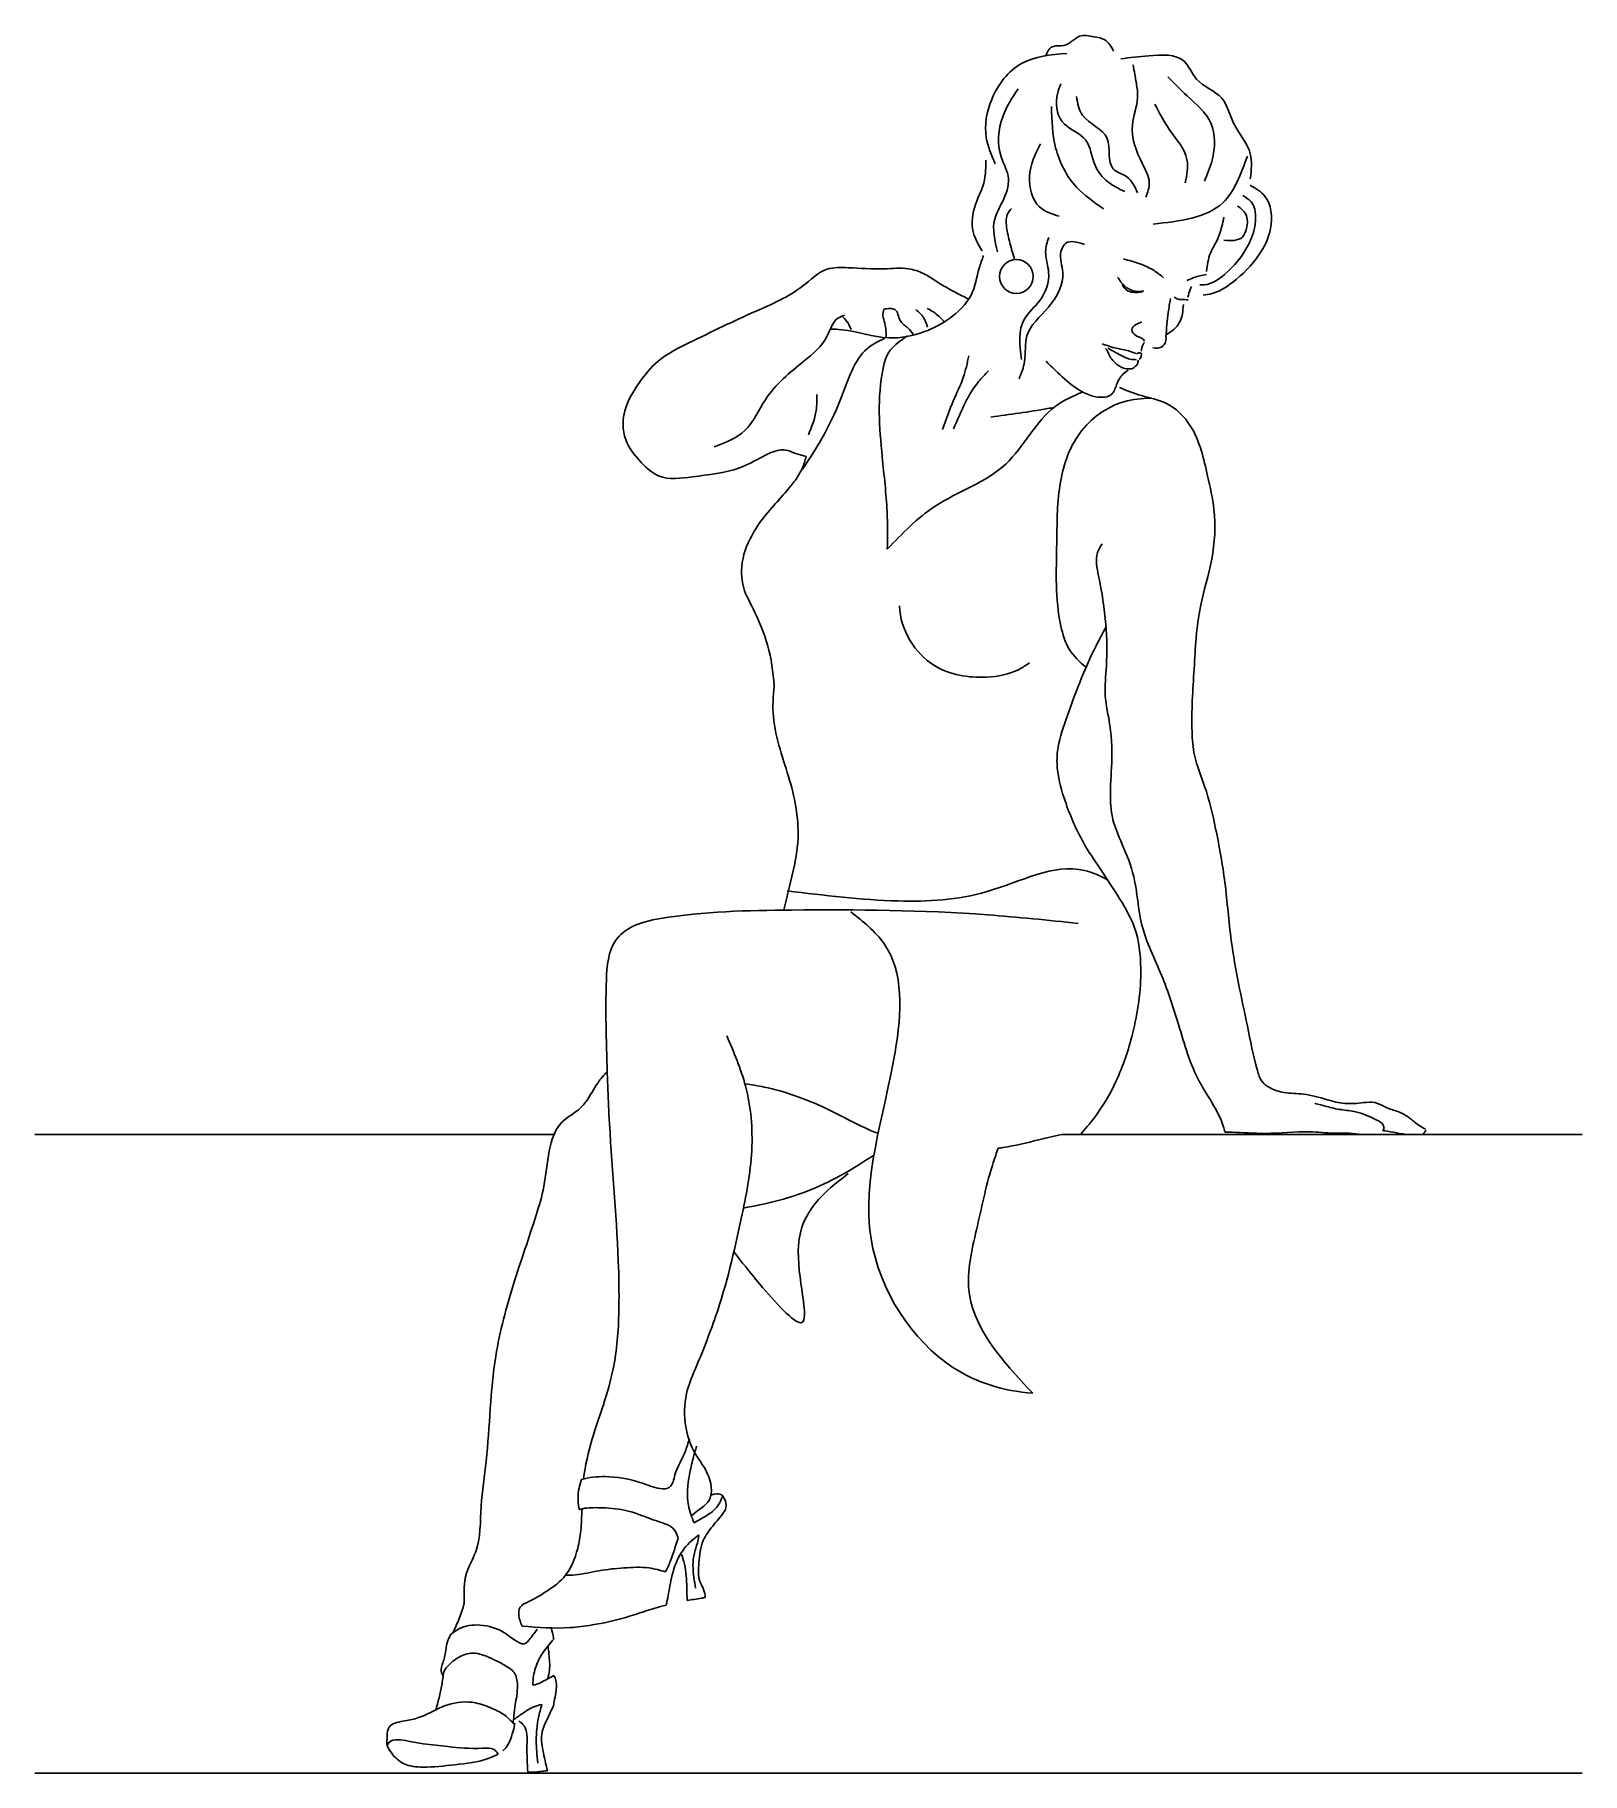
# Model space of a CAD drawing. Header units: millimetres. Extents: x -581 to 581, y 0 to 1307.
import ezdxf

# ---------------------------------------------------------------- set-up
doc = ezdxf.new("R2010")
doc.units = ezdxf.units.MM
doc.layers.add('ceco.net 137', color=7, linetype='Continuous')

msp = doc.modelspace()

# ---------------------------------------------------------------- linework, layer by layer
at = {"layer": 'ceco.net 137'}
for p, q in [((-10.6, 992.2), (-1.8, 989.6)), ((-581.4, 480), (-191.3, 480)), ((190.4, 480), (581.4, 480)), ((581.4, 0), (-581.4, 0))]:
    msp.add_line(p, q, dxfattribs=at)
msp.add_circle((156.2, 1124.9), 12.7, dxfattribs=at)
msp.add_arc((258.4, 1078.4), 10.3, 337.9569, 6.4846, dxfattribs=at)
for points, knots in [([(229.3, 1294.2), (227.5, 1297.6), (224.1, 1303.6), (213.8, 1305.2), (202.1, 1307.6), (194.6, 1296.8), (182.6, 1299.4), (179.6, 1294.2), (178.3, 1290.8)], [0, 0, 0, 0, 3.495495, 6.26072, 9.699153, 14.144679, 16.705438, 19.810007, 19.810007, 19.810007, 19.810007]), ([(194.2, 1292.6), (182.1, 1291.6), (157.9, 1289.5), (135.9, 1260.9), (130.8, 1231.6), (137.5, 1216.1), (140.3, 1209.6)], [0, 0, 0, 0, 0.0349613, 0.0700115, 0.0990084, 0.1198663, 0.1198663, 0.1198663, 0.1198663]), ([(332, 1198.4), (332.8, 1204.9), (334.6, 1220.4), (318.2, 1237.4), (313.2, 1262.3), (290.9, 1269.1), (282.7, 1292.8), (256.7, 1291.1), (241.4, 1289.3), (234.6, 1288.6)], [0, 0, 0, 0, 0.0188436, 0.0449506, 0.065824, 0.0895231, 0.1059562, 0.1327494, 0.1539683, 0.1539683, 0.1539683, 0.1539683]), ([(253.4, 1184.5), (254.8, 1188.1), (258, 1196.8), (248, 1214.2), (239.8, 1235.9), (248.5, 1256), (246.3, 1271.2), (244.8, 1279.4), (244, 1283.9)], [0, 0, 0, 0, 0.0112838, 0.0264822, 0.0566476, 0.0774007, 0.0883852, 0.1022831, 0.1022831, 0.1022831, 0.1022831]), ([(237.6, 1188.7), (233.2, 1190.9), (224.1, 1195.4), (213, 1208.9), (211.7, 1230.8), (187, 1238), (185.2, 1258.4), (188.6, 1267.2), (189.5, 1269.6)], [0, 0, 0, 0, 0.0144524, 0.0302706, 0.0503798, 0.073325, 0.0942709, 0.1019637, 0.1019637, 0.1019637, 0.1019637]), ([(297.5, 1196.6), (299.7, 1201.7), (305.5, 1215.2), (306.4, 1242), (285.7, 1259), (274.7, 1270.3), (270.1, 1275.1)], [0, 0, 0, 0, 0.01675248, 0.04458374, 0.07194078, 0.09225101, 0.09225101, 0.09225101, 0.09225101]), ([(157.5, 1266), (153.1, 1259.2), (143.2, 1244.1), (141.1, 1218.4), (153, 1198.5), (146.6, 1181.9), (136.8, 1165.3), (140, 1151.9), (142, 1143.4)], [0, 0, 0, 0, 0.0239555, 0.054083, 0.071392, 0.0893147, 0.1036106, 0.1283321, 0.1283321, 0.1283321, 0.1283321]), ([(247.3, 1187.8), (245.3, 1192.3), (241.6, 1200.7), (222.6, 1205.3), (230.8, 1233.4), (204.7, 1241.3), (202.2, 1255.1), (201.4, 1260.2)], [0, 0, 0, 0, 0.0142551, 0.02625498, 0.04951235, 0.07511492, 0.08982784, 0.08982784, 0.08982784, 0.08982784]), ([(283.1, 1195.2), (284.3, 1201.3), (287.2, 1216.1), (271, 1233.9), (263.6, 1248), (260.2, 1254.5)], [0, 0, 0, 0, 0.0175494, 0.04348649, 0.06580592, 0.06580592, 0.06580592, 0.06580592]), ([(221.6, 1175.9), (214.5, 1180.8), (198, 1192.1), (183.5, 1220.6), (182.9, 1242.2), (182.6, 1252.6)], [0, 0, 0, 0, 0.02586507, 0.0593871, 0.09050357, 0.09050357, 0.09050357, 0.09050357]), ([(188.3, 1170.2), (182.9, 1171.9), (169.5, 1176.2), (163, 1201.7), (170.4, 1216.8), (174.3, 1224.6)], [0, 0, 0, 0, 0.01619252, 0.04023278, 0.06619627, 0.06619627, 0.06619627, 0.06619627]), ([(329.8, 1215.4), (325, 1202.1), (313.6, 1170.3), (279, 1166.5), (258.9, 1164.3)], [0, 0, 0, 0, 0.03954069, 0.09449345, 0.09449345, 0.09449345, 0.09449345]), ([(133.2, 1212.3), (133.2, 1207.3), (133.4, 1195.6), (124.3, 1179.3), (121.3, 1159.5), (127.7, 1148.7), (130.5, 1144.1)], [0, 0, 0, 0, 0.0148329, 0.03442172, 0.05513795, 0.07099582, 0.07099582, 0.07099582, 0.07099582]), ([(332, 1193.5), (336, 1191.2), (347.5, 1184.6), (349.5, 1161.1), (338.3, 1138.4), (322, 1122.1), (306.7, 1112.2), (298.6, 1111.1), (296.5, 1110.8)], [0, 0, 0, 0, 0.0133778, 0.0384001, 0.0599745, 0.088757, 0.1067744, 0.1130336, 0.1130336, 0.1130336, 0.1130336]), ([(152.5, 1176), (151.5, 1174.9), (148.2, 1171.1), (148.6, 1161.2), (151.3, 1149.8), (153.7, 1141.7), (154.9, 1137.6)], [0, 0, 0, 0, 1.353502, 4.81828, 8.782378, 12.935789, 12.935789, 12.935789, 12.935789]), ([(326.5, 1185.8), (328.7, 1184.4), (336, 1180), (336.8, 1163.8), (329.7, 1144.6), (316.5, 1128.5), (302.1, 1118.4), (295.3, 1118.7), (294.1, 1118.7)], [0, 0, 0, 0, 0.00770062, 0.02469689, 0.04159823, 0.06990791, 0.08673615, 0.09025722, 0.09025722, 0.09025722, 0.09025722]), ([(322.5, 1177.9), (324.9, 1176), (330.4, 1171.9), (329.9, 1162.1), (325.7, 1151.4), (317.6, 1151.8), (312.2, 1152.2)], [0, 0, 0, 0, 0.0087115, 0.01949706, 0.02658019, 0.04065389, 0.04065389, 0.04065389, 0.04065389]), ([(312.2, 1169.5), (311.7, 1167.1), (310.4, 1161), (307.3, 1151.7), (300.7, 1141.6), (299.7, 1133.5), (299.2, 1128.8)], [0, 0, 0, 0, 0.00720438, 0.0188926, 0.02902503, 0.04295759, 0.04295759, 0.04295759, 0.04295759]), ([(180.5, 1154.3), (179.4, 1150.7), (176.7, 1142), (182.8, 1126), (176.3, 1106.8), (156.6, 1091.4), (158.7, 1073.6), (160, 1062.5)], [0, 0, 0, 0, 0.01096512, 0.026849, 0.04855861, 0.06681054, 0.09759202, 0.09759202, 0.09759202, 0.09759202]), ([(207.3, 1149), (202, 1150.7), (194, 1153.4), (187.5, 1140.7), (194.6, 1123.8), (182, 1100.9), (161.1, 1084.2), (164, 1062.6), (160, 1052.3), (158.3, 1048.1)], [0, 0, 0, 0, 0.0139459, 0.0211814, 0.0369421, 0.0651066, 0.0920321, 0.1114078, 0.1250317, 0.1250317, 0.1250317, 0.1250317]), ([(131.5, 1140.6), (130.4, 1137.5), (126.8, 1127.8), (124.2, 1109), (107, 1093), (85.9, 1081.7), (57.3, 1076), (34.1, 1084.7), (19.3, 1085.4), (16.4, 1085.4)], [0, 0, 0, 0, 3.182919, 10.057208, 17.779049, 24.598774, 33.387261, 44.94533, 47.75898, 47.75898, 47.75898, 47.75898]), ([(266.9, 1124), (264.6, 1125.9), (259.1, 1130.2), (248.8, 1134.9), (240.8, 1137), (236.6, 1138.1)], [0, 0, 0, 0, 0.00901745, 0.02083628, 0.03372396, 0.03372396, 0.03372396, 0.03372396]), ([(120.8, 1107.7), (117.5, 1109.3), (109.1, 1113.6), (97.6, 1120), (86.5, 1127.7), (73.1, 1132), (53.9, 1129.9), (33.9, 1131.5), (11, 1132.2), (-8.3, 1112.2), (-44.6, 1097.1), (-81, 1079.4), (-112.8, 1063.8), (-128, 1044.8), (-138.3, 1027.8), (-140, 1011.3), (-136.2, 997.1), (-126.3, 985.1), (-110.7, 971), (-83.1, 975.2), (-56.6, 977.5), (-36.2, 988.6), (-24.9, 994.6), (-16.3, 994.7), (-12.8, 993.1), (-10.6, 992.2)], [0, 0, 0, 0, 0.0108233, 0.0283263, 0.0395767, 0.0511963, 0.0695671, 0.0967002, 0.1124897, 0.1351327, 0.1746328, 0.2304535, 0.2572543, 0.278945, 0.3025388, 0.315796, 0.3272475, 0.3456132, 0.3620559, 0.3871404, 0.4230552, 0.4424855, 0.4562392, 0.4606132, 0.4677137, 0.4677137, 0.4677137, 0.4677137]), ([(252.1, 1114.1), (250, 1113.8), (245, 1113.2), (237.2, 1116.9), (233.9, 1122), (232.3, 1124.5)], [0, 0, 0, 0, 0.00630818, 0.0150956, 0.02406586, 0.02406586, 0.02406586, 0.02406586]), ([(299.2, 1126.4), (297.5, 1126.2), (292.3, 1125.3), (287.6, 1123.2), (284.4, 1121.8)], [0, 0, 0, 0, 0.00518273, 0.01553912, 0.01553912, 0.01553912, 0.01553912]), ([(251.1, 1113.5), (250.3, 1113.4), (246.4, 1112.7), (239.7, 1112.9), (236.7, 1117.2), (235.6, 1118.8)], [0, 0, 0, 0, 0.00251694, 0.01190819, 0.01753194, 0.01753194, 0.01753194, 0.01753194]), ([(287.8, 1117.4), (287.4, 1116.7), (286.2, 1114.1), (285.6, 1111.4), (285.1, 1109.5)], [0, 0, 0, 0, 0.002524766, 0.008396254, 0.008396254, 0.008396254, 0.008396254]), ([(56.5, 1100.3), (56.2, 1098.7), (55.4, 1095.2), (58.4, 1088.2), (58.3, 1082.5), (58.3, 1078.7)], [0, 0, 0, 0, 0.00469906, 0.01070707, 0.02181556, 0.02181556, 0.02181556, 0.02181556]), ([(79, 1081.1), (77.6, 1082.9), (74.7, 1087), (67.3, 1091), (67.3, 1100.1), (60.9, 1101.2), (58.1, 1100.6), (56.5, 1100.3)], [0, 0, 0, 0, 0.00682994, 0.01487176, 0.0238691, 0.02747588, 0.03246725, 0.03246725, 0.03246725, 0.03246725]), ([(80.7, 1100), (82.9, 1098.1), (87, 1094.5), (88.7, 1089.3), (89.5, 1086.9)], [0, 0, 0, 0, 0.00845369, 0.01603132, 0.01603132, 0.01603132, 0.01603132]), ([(89.2, 1100.9), (90.8, 1100.1), (95.5, 1097.6), (99.2, 1093.8), (101.7, 1091.3)], [0, 0, 0, 0, 0.00535229, 0.01588345, 0.01588345, 0.01588345, 0.01588345]), ([(272, 1108.3), (271.4, 1104.8), (269.8, 1095.3), (269, 1085.7), (268.6, 1079.6)], [0, 0, 0, 0, 0.0105559, 0.02888629, 0.02888629, 0.02888629, 0.02888629]), ([(281.7, 1103.8), (281.4, 1101.6), (281.4, 1095.1), (277.3, 1086.5), (271.4, 1082.7), (268.7, 1081.1)], [0, 0, 0, 0, 2.161133, 5.894538, 8.844954, 8.844954, 8.844954, 8.844954]), ([(274.8, 1109.7), (275.5, 1109.1), (277.1, 1107.8), (280.8, 1107.5), (283.6, 1107.5), (285.2, 1107.5)], [0, 0, 0, 0, 0.00275934, 0.00587443, 0.01094643, 0.01094643, 0.01094643, 0.01094643]), ([(27, 1095.9), (25.3, 1095.2), (18.4, 1092.6), (14.1, 1075.5), (-7.5, 1058.1), (-32, 1038.1), (-44.8, 1006.8), (-62.3, 1000.1), (-70.9, 996.8)], [0, 0, 0, 0, 0.0054781, 0.0214238, 0.0465846, 0.0878105, 0.1153776, 0.1418584, 0.1418584, 0.1418584, 0.1418584]), ([(25.9, 1094.5), (27.3, 1093), (29.8, 1090.2), (31.3, 1086.8), (32, 1085.1)], [0, 0, 0, 0, 0.00600928, 0.01122301, 0.01122301, 0.01122301, 0.01122301]), ([(250.5, 1090.6), (249, 1090.2), (246, 1089.3), (241.5, 1085), (246, 1079.6), (250.6, 1079), (252.3, 1076.8), (252.6, 1076.3)], [0, 0, 0, 0, 0.00468197, 0.0096782, 0.01492079, 0.02120948, 0.02310234, 0.02310234, 0.02310234, 0.02310234]), ([(57.1, 1078.3), (53.3, 1076.6), (36.5, 1068.8), (24, 1027.2), (7.1, 996.4), (-5.6, 978.7), (-6.1, 978)], [0, 0, 0, 0, 1.229684, 5.44304, 11.775463, 12.032862, 12.032862, 12.032862, 12.032862]), ([(74.4, 1080.4), (68.3, 1076.1), (59.3, 1069.8), (51.3, 1037.3), (54.2, 997.6), (59.5, 952.5), (59.5, 929.3), (59.2, 920)], [0, 0, 0, 0, 2.115985, 3.139225, 9.792651, 13.959383, 16.760848, 16.760848, 16.760848, 16.760848]), ([(246, 1067), (244.2, 1067.7), (239.5, 1069.6), (230.7, 1070.7), (224.2, 1073.1), (220.7, 1074.3)], [0, 0, 0, 0, 0.00574762, 0.01522175, 0.02641324, 0.02641324, 0.02641324, 0.02641324]), ([(252.4, 1075.3), (252, 1074.7), (250.7, 1072.7), (250.2, 1070.3), (250, 1068.7)], [0, 0, 0, 0, 0.002289112, 0.007047937, 0.007047937, 0.007047937, 0.007047937]), ([(267.9, 1074.6), (267.2, 1073.7), (265.1, 1070.8), (261.3, 1071), (258.7, 1071.2)], [0, 0, 0, 0, 0.00326062, 0.01035796, 0.01035796, 0.01035796, 0.01035796]), ([(120.5, 1065.4), (119.3, 1059.8), (116.8, 1048.2), (107.9, 1030.5), (103.4, 1017.3), (100.8, 1009.9)], [0, 0, 0, 0, 0.01701112, 0.03546383, 0.05892291, 0.05892291, 0.05892291, 0.05892291]), ([(240.3, 1054.5), (239, 1053.6), (235, 1050.9), (231.4, 1044.2), (228.8, 1035.2), (218.9, 1033.4), (206.2, 1036.8), (192.4, 1047.4), (183, 1056.7), (178.5, 1061.2)], [0, 0, 0, 0, 0.00463993, 0.01427329, 0.02252788, 0.03026551, 0.04108507, 0.06187626, 0.08103753, 0.08103753, 0.08103753, 0.08103753]), ([(243, 1055.5), (241.5, 1055.4), (237.5, 1055.2), (231.2, 1058.7), (226.4, 1064.1), (225, 1069), (223.6, 1070.5), (223.3, 1070.8)], [0, 0, 0, 0, 0.00430588, 0.0120071, 0.02060889, 0.02540373, 0.02664592, 0.02664592, 0.02664592, 0.02664592]), ([(246.6, 1062.4), (244.9, 1062.4), (240.2, 1062.6), (233.1, 1066.5), (227.7, 1069.5), (224.9, 1071.1)], [0, 0, 0, 0, 0.00505395, 0.01394474, 0.02370995, 0.02370995, 0.02370995, 0.02370995]), ([(247.7, 1062.1), (247.7, 1061.4), (247.8, 1059.3), (245.6, 1057), (243.7, 1055.9), (243.1, 1055.6)], [0, 0, 0, 0, 0.001897462, 0.006318149, 0.008445238, 0.008445238, 0.008445238, 0.008445238]), ([(249.8, 1067.4), (249.2, 1067.5), (248, 1067.7), (247, 1067), (246.6, 1066.7)], [0, 0, 0, 0, 0.001898646, 0.003437699, 0.003437699, 0.003437699, 0.003437699]), ([(248.4, 1062.5), (248.8, 1062.9), (250.2, 1064), (250.2, 1065.9), (250.1, 1067.2)], [0, 0, 0, 0, 0.001753793, 0.005219136, 0.005219136, 0.005219136, 0.005219136]), ([(135.3, 1053.9), (132.7, 1051.3), (125.8, 1044.4), (117.1, 1029.5), (111.9, 1017.2), (109, 1010.4)], [0, 0, 0, 0, 0.01095095, 0.02923553, 0.05113338, 0.05113338, 0.05113338, 0.05113338]), ([(6.3, 1036.2), (6.3, 1032.1), (6.3, 1021.6), (2.4, 1011.9), (-0.1, 1005.8)], [0, 0, 0, 0, 0.01196247, 0.031226, 0.031226, 0.031226, 0.031226]), ([(206, 1038.1), (198.7, 1035.1), (174, 1023.9), (152.7, 976), (96, 958.4), (70.4, 931.7), (59.2, 920)], [0.354376, 0.354376, 0.354376, 0.354376, 2.676565, 8.391571, 14.58096, 19.405505, 19.405505, 19.405505, 19.405505]), ([(256.9, 1033.6), (250.2, 1033.3), (229.9, 1031.3), (199.6, 1009.1), (186.6, 967.3), (186.9, 918), (184.9, 876.5), (194.6, 843.8), (203.8, 835.3), (208.5, 831.2)], [0.84096, 0.84096, 0.84096, 0.84096, 2.857515, 6.928512, 11.14595, 15.48869, 21.725167, 23.570934, 25.419997, 25.419997, 25.419997, 25.419997]), ([(233.6, 1041.5), (239.1, 1039.3), (250.4, 1034.7), (271.2, 1031), (292.4, 1009.7), (298.8, 979.5), (306.5, 946.2), (304.7, 912.4), (292, 873.8), (290, 829.8), (287.2, 792.7), (289.5, 762.6), (299.4, 739.3), (306.8, 707.2), (313.8, 668.5), (317.3, 618.6), (328, 571.5), (334.8, 536.6), (339.8, 519.7), (347.7, 514.1), (358.4, 510.8), (373.3, 511.1), (388.2, 506.6), (403.2, 502.5), (415.2, 503.8), (426.8, 504.9), (435.3, 499.1), (444.7, 497.2), (451.9, 492.6), (457.3, 487.6), (461.7, 485.2), (463.6, 484.1)], [0, 0, 0, 0, 0.0175533, 0.0368085, 0.0619291, 0.1018169, 0.127299, 0.1647254, 0.2013907, 0.2485308, 0.2957738, 0.3134436, 0.3380973, 0.3711478, 0.4121498, 0.4559987, 0.5211343, 0.5555757, 0.5645227, 0.5721967, 0.5832259, 0.5978667, 0.6161419, 0.6297614, 0.6440443, 0.6522885, 0.663654, 0.6733801, 0.6807746, 0.6888939, 0.6955817, 0.6955817, 0.6955817, 0.6955817]), ([(184.5, 1026.5), (182.9, 1026.2), (167.1, 1023.4), (151.3, 1021.2), (137, 1019.2)], [1.823525, 1.823525, 1.823525, 1.823525, 2.311929, 6.631552, 6.631552, 6.631552, 6.631552]), ([(-1.8, 989.6), (-2.6, 986.6), (-4.7, 979.2), (-15.9, 963.1), (-31.8, 947.7), (-45.9, 925.9), (-51.9, 906.4), (-49.4, 891.9), (-47.3, 886.6)], [0, 0, 0, 0, 0.918953, 2.289855, 5.795601, 7.545432, 10.040635, 11.752207, 11.752207, 11.752207, 11.752207]), ([(220.7, 924), (219.4, 921.9), (214.8, 914.7), (219.7, 893), (224, 865.5), (224.6, 835.1), (221.7, 809.7), (228, 784.8), (228.3, 757.6), (226.2, 735.1), (228.3, 715.2), (236.3, 697.3), (247, 670.7), (248, 635.6), (266.1, 600.5), (279, 560.8), (288.2, 527.1), (303.7, 503.8), (310.4, 491.1), (312.6, 483.3), (313, 481.8)], [0, 0, 0, 0, 2.400949, 8.022612, 20.00706, 30.116834, 37.234958, 44.560239, 54.722707, 63.337701, 66.480176, 73.901985, 82.154571, 94.10054, 107.176119, 119.771849, 134.657961, 140.480655, 146.86063, 148.345651, 148.345651, 148.345651, 148.345651]), ([(-47.3, 886.6), (-40.9, 874), (-29.8, 851.9), (-26.6, 827.6), (-25.8, 817.2)], [0, 0, 0, 0, 4.203485, 7.339129, 7.339129, 7.339129, 7.339129]), ([(166, 834.6), (163.5, 832.7), (153.8, 826.4), (129, 821.7), (96.7, 827.1), (74.4, 850.5), (68.7, 868.3), (68.3, 877.3)], [5.122531, 5.122531, 5.122531, 5.122531, 6.024667, 8.535247, 12.556149, 15.187292, 17.869771, 17.869771, 17.869771, 17.869771]), ([(223.6, 861.6), (221, 856.8), (209, 834.3), (197.1, 803), (186.5, 771.6), (186.7, 750.6), (193.4, 727.3), (204, 702.3), (219.8, 678.8), (233.6, 658.2), (247.5, 633.9), (251.4, 598.5), (245.7, 559.3), (233, 521.4), (218.4, 496.3), (207.8, 484.1), (204.3, 480)], [2.569816, 2.569816, 2.569816, 2.569816, 7.794413, 27.26255, 35.009628, 39.593947, 47.303209, 58.320469, 65.740584, 74.685257, 82.450974, 92.50067, 108.394756, 120.525493, 131.010043, 136.220502, 136.220502, 136.220502, 136.220502]), ([(-18.5, 648.7), (-17.1, 654.3), (-13.2, 671.1), (-4.9, 703.5), (-11.2, 739.4), (-21.9, 769.6), (-27.5, 793.5), (-26.6, 809.5), (-25.8, 817.2)], [0.477453, 0.477453, 0.477453, 0.477453, 6.073914, 17.239465, 32.467142, 40.328313, 48.423645, 55.87647, 55.87647, 55.87647, 55.87647]), ([(224.7, 671.5), (219, 674.5), (190.6, 687.6), (136.6, 657.3), (62, 653.6), (11.8, 659.8), (-16, 663.2)], [0.989339, 0.989339, 0.989339, 0.989339, 2.877126, 10.370743, 17.093319, 25.469811, 25.469811, 25.469811, 25.469811]), ([(202.6, 638.7), (179.9, 641.1), (108.4, 648.6), (3.3, 649.4), (-86.2, 647.7), (-131.4, 638.5), (-150.4, 623.3), (-152.7, 587.9), (-151.9, 545.2), (-149.6, 474.4), (-143.2, 410.1), (-142, 347), (-144.1, 311.8), (-153, 279.1), (-163.1, 251.5), (-167.8, 231.4), (-169.1, 221.1)], [0, 0, 0, 0, 22.074721, 69.627294, 101.503288, 108.859283, 113.700815, 123.794935, 140.517544, 156.248929, 191.950333, 203.163198, 217.346539, 225.914742, 235.825164, 245.822946, 245.822946, 245.822946, 245.822946]), ([(31.9, 647.4), (41.1, 640.1), (72.4, 614.9), (67.6, 522.9), (24.9, 406.5), (92, 303.3), (146.5, 287.4), (168.6, 285.6)], [0, 0, 0, 0, 3.452221, 11.779407, 25.176056, 36.676498, 43.362182, 43.362182, 43.362182, 43.362182]), ([(-61.4, 554.1), (-56.1, 541.8), (-44.3, 514.5), (-40.4, 466.8), (-51.8, 408.9), (-64.9, 353.2), (-82.2, 310.6), (-93.5, 283.6), (-93.6, 262.3), (-87.4, 241.3), (-74.7, 227), (-70.1, 203.7), (-83.5, 197.7), (-88, 193.5)], [0, 0, 0, 0, 12.945306, 28.673714, 45.362934, 69.902787, 83.877263, 89.947095, 98.028944, 104.044782, 110.541515, 116.958183, 122.799073, 122.799073, 122.799073, 122.799073]), ([(-151.3, 527.5), (-153.8, 524.7), (-159.8, 517.7), (-165.1, 506.7), (-174.3, 496.7), (-189, 489.2), (-196.2, 466.3), (-197.6, 442.4), (-207.7, 409.2), (-222.3, 367.7), (-239, 306.5), (-239.5, 249.3), (-247.1, 200.7), (-246, 171), (-259.4, 148.9), (-259, 135.4), (-258.7, 127.5)], [1.118358, 1.118358, 1.118358, 1.118358, 4.758425, 10.04385, 12.789545, 17.824088, 25.405695, 34.202216, 41.390207, 58.718012, 76.940939, 102.519626, 113.517524, 124.892997, 130.266217, 137.696975, 137.696975, 137.696975, 137.696975]), ([(52.3, 480.7), (38.6, 486.4), (11.7, 501.7), (-22.2, 514.2), (-42.9, 517.5), (-47.8, 518.1)], [47.07515, 47.07515, 47.07515, 47.07515, 61.429545, 76.929556, 81.688604, 81.688604, 81.688604, 81.688604]), ([(432.3, 482.3), (432.5, 484.1), (432.8, 488.2), (423.1, 492.8), (413.3, 497.6), (400.1, 498.4), (390, 500.9), (383.4, 502.7), (380.4, 503.5)], [0, 0, 0, 0, 0.00491169, 0.0114947, 0.02812359, 0.03920877, 0.05023995, 0.05955553, 0.05955553, 0.05955553, 0.05955553]), ([(190.4, 480), (184.1, 478.9), (169.7, 475.2), (154, 471.4), (143.8, 469.9), (142.6, 469.8)], [1.870694, 1.870694, 1.870694, 1.870694, 7.47586, 16.263588, 17.47095, 17.47095, 17.47095, 17.47095]), ([(415.5, 480), (414.8, 480.1), (408.1, 481.3), (395, 480.6), (371.7, 483.1), (345.9, 480), (324.8, 481.6), (314.6, 481.8), (313, 481.8)], [5.151293, 5.151293, 5.151293, 5.151293, 5.797243, 11.747932, 17.7648, 28.460441, 36.686569, 38.277019, 38.277019, 38.277019, 38.277019]), ([(463.9, 483.3), (463.5, 482.4), (462.8, 481.1), (461.9, 480.3), (461.5, 480)], [0, 0, 0, 0, 0.878262, 1.37545, 1.37545, 1.37545, 1.37545]), ([(49.2, 464.6), (33.2, 454), (2, 435.8), (-32.6, 427.7), (-48.8, 424.8)], [7.363177, 7.363177, 7.363177, 7.363177, 25.910713, 41.786597, 41.786597, 41.786597, 41.786597]), ([(142.6, 469.8), (141.3, 466.2), (134.6, 447.2), (127.6, 412.6), (111.2, 348.1), (144.9, 310.5), (168.6, 285.6)], [1.512408, 1.512408, 1.512408, 1.512408, 2.670148, 7.563358, 12.22535, 21.585163, 21.585163, 21.585163, 21.585163]), ([(29.8, 450.7), (12.1, 436.9), (-21.4, 411.1), (9.6, 315.1), (-35.9, 366.2), (-50.5, 384.6), (-56.1, 391.8)], [0, 0, 0, 0, 6.561949, 12.37469, 16.632936, 19.633981, 19.633981, 19.633981, 19.633981]), ([(-89.5, 251.7), (-90.4, 248.2), (-93.2, 238.7), (-100.4, 227.9), (-101.9, 216.5), (-107.5, 213.2), (-116.1, 214.5), (-130.5, 220.7), (-150.2, 223.8), (-164.9, 222.4), (-170.6, 220.7)], [0, 0, 0, 0, 3.452414, 9.553455, 12.787332, 13.266151, 15.730054, 20.482686, 28.800038, 34.581594, 34.581594, 34.581594, 34.581594]), ([(-84.1, 245.8), (-85, 242.8), (-87, 235.7), (-90.5, 221.1), (-92.1, 204), (-87.7, 192.4), (-85.9, 188.1)], [0, 0, 0, 0, 3.066869, 7.108927, 14.582198, 19.086093, 19.086093, 19.086093, 19.086093]), ([(-170.6, 220.7), (-171.3, 218.5), (-173.5, 211.8), (-173.3, 204), (-172.3, 198.7), (-172.2, 198.1)], [0.155529, 0.155529, 0.155529, 0.155529, 2.310853, 6.991564, 7.519658, 7.519658, 7.519658, 7.519658]), ([(-64.5, 208.5), (-64.8, 208.7), (-66.4, 210), (-69.8, 210.1), (-72.3, 209.4), (-73.2, 209.1)], [0, 0, 0, 0, 0.357137, 2.010447, 2.922818, 2.922818, 2.922818, 2.922818]), ([(-170.4, 198.6), (-170.4, 193.2), (-170.6, 183.2), (-173.7, 165.5), (-181.1, 146.9), (-197.4, 136.3), (-208.2, 129.5), (-217.6, 126.1), (-218.1, 117.6), (-216.4, 113.1), (-215.3, 110.6)], [253.082355, 253.082355, 253.082355, 253.082355, 258.324865, 262.71704, 270.549348, 276.788575, 280.848189, 283.4055, 285.425643, 288.106686, 288.106686, 288.106686, 288.106686]), ([(-98, 176.4), (-98.6, 178.9), (-101, 185.7), (-118.2, 190.4), (-135.5, 198.5), (-155, 199.6), (-166.4, 199.7), (-171.3, 198.4), (-172.2, 198.1)], [0.731918, 0.731918, 0.731918, 0.731918, 3.094337, 7.611664, 16.181839, 22.123059, 26.236942, 27.102655, 27.102655, 27.102655, 27.102655]), ([(-64.5, 208.5), (-65.3, 206.4), (-67, 201.1), (-74.6, 194.3), (-82, 190.7), (-85.6, 188.3), (-85.9, 188.1)], [0, 0, 0, 0, 1.585341, 5.359443, 9.302739, 9.599338, 9.599338, 9.599338, 9.599338]), ([(-64.5, 208.5), (-62.5, 205.9), (-61.2, 200), (-64.6, 194.4), (-72.1, 186), (-80.8, 174.1), (-82.3, 159.3), (-83.4, 146.8), (-79.9, 140.8), (-78.2, 136.8), (-77.8, 134.2), (-77.6, 132.1)], [0, 0, 0, 0, 1.638737, 3.710655, 8.02392, 12.223855, 17.728838, 22.236438, 23.77414, 24.397436, 26.395531, 26.395531, 26.395531, 26.395531]), ([(-98, 176.4), (-100, 170.8), (-102.3, 162.2), (-106.1, 154.1), (-107.4, 151.3)], [129.181741, 129.181741, 129.181741, 129.181741, 134.92277, 137.85353, 137.85353, 137.85353, 137.85353]), ([(-82.1, 179.2), (-84.1, 177.7), (-90.3, 173.2), (-99, 161.8), (-103.6, 145.8), (-105.3, 133.6), (-106.7, 127.5), (-107, 126.4)], [0, 0, 0, 0, 2.390993, 7.466577, 13.41897, 18.330508, 19.420409, 19.420409, 19.420409, 19.420409]), ([(-82.3, 178.3), (-82.7, 176.5), (-83.5, 172.2), (-87.4, 162.2), (-86.8, 150.4), (-85.3, 141.7), (-84.8, 139.2)], [0, 0, 0, 0, 0.00546055, 0.01334041, 0.03186787, 0.03971401, 0.03971401, 0.03971401, 0.03971401]), ([(-95.4, 164.3), (-94.8, 162.6), (-92.3, 155.4), (-91.5, 143.7), (-91.3, 133.9), (-91.2, 129.9)], [0, 0, 0, 0, 1.741311, 7.35996, 11.224853, 11.224853, 11.224853, 11.224853]), ([(-107.4, 151.3), (-111.5, 152.5), (-121.7, 155.4), (-138.8, 154.4), (-157.2, 152.8), (-171.6, 149), (-180, 148.8), (-182.5, 148.9)], [0.182978, 0.182978, 0.182978, 0.182978, 4.330426, 10.394258, 16.49536, 22.310691, 24.666548, 24.666548, 24.666548, 24.666548]), ([(-77.6, 132.1), (-78.6, 131.9), (-83.1, 131), (-87.6, 130.4), (-91.2, 129.9)], [0.279258, 0.279258, 0.279258, 0.279258, 1.20642, 4.733155, 4.733155, 4.733155, 4.733155]), ([(-258.7, 127.5), (-259.9, 123.7), (-262.2, 116.3), (-265.6, 109.2), (-267.1, 105.8)], [0, 0, 0, 0, 3.846422, 7.517873, 7.517873, 7.517873, 7.517873]), ([(-107, 126.4), (-112.8, 124.8), (-123.2, 121.8), (-141.3, 115.5), (-159.8, 111.7), (-185.5, 108.2), (-203.2, 109.6), (-215.3, 110.6)], [0.074786, 0.074786, 0.074786, 0.074786, 5.725246, 10.541608, 18.588253, 23.950912, 35.662096, 35.662096, 35.662096, 35.662096]), ([(-268.8, 104.5), (-266.9, 106), (-260.5, 110.5), (-245.9, 112.7), (-230.7, 107.9), (-221.9, 100.7), (-213.7, 95.4), (-208.3, 102.3), (-205.4, 106.2), (-203.8, 108.4)], [0.464113, 0.464113, 0.464113, 0.464113, 2.773874, 7.993031, 14.09791, 17.317491, 19.734487, 21.778861, 24.573553, 24.573553, 24.573553, 24.573553]), ([(-191.5, 100.7), (-191.6, 101), (-192, 103.9), (-192.6, 106.7), (-193.3, 109.2)], [1.245022, 1.245022, 1.245022, 1.245022, 1.54999, 4.035511, 4.035511, 4.035511, 4.035511]), ([(-268.8, 104.5), (-269.6, 102.9), (-272.6, 96.8), (-272.6, 87.1), (-277, 77.9), (-275.2, 74.1), (-274.6, 73)], [0.33605, 0.33605, 0.33605, 0.33605, 2.048562, 6.862455, 9.74358, 10.936091, 10.936091, 10.936091, 10.936091]), ([(-191.5, 100.7), (-194.3, 97.5), (-199.2, 91.7), (-205, 81.5), (-206.9, 72.9), (-207.1, 67.5), (-207.2, 66.2)], [0.907788, 0.907788, 0.907788, 0.907788, 5.015327, 8.227647, 12.176072, 13.433074, 13.433074, 13.433074, 13.433074]), ([(-195.7, 95.8), (-195.5, 93.7), (-194.9, 87.6), (-194, 79.2), (-195.4, 73.1), (-196, 71)], [0.553833, 0.553833, 0.553833, 0.553833, 2.576144, 6.487349, 8.619056, 8.619056, 8.619056, 8.619056]), ([(-219.2, 58.1), (-218.9, 60.8), (-218.3, 66.7), (-219.9, 76.2), (-229.7, 82), (-239.7, 87.3), (-252.7, 91.9), (-264.5, 86.8), (-270.7, 81.4), (-273.5, 77.3), (-274.1, 76.3)], [0, 0, 0, 0, 2.719085, 5.779089, 8.510918, 13.083322, 17.329127, 20.654317, 24.377392, 25.481018, 25.481018, 25.481018, 25.481018]), ([(-274.1, 76.3), (-274.6, 73), (-275.9, 63.1), (-278.4, 53.5), (-280.1, 47.2)], [17.338244, 17.338244, 17.338244, 17.338244, 20.610316, 26.923537, 26.923537, 26.923537, 26.923537]), ([(-191.2, 73.4), (-192.5, 72.8), (-197.2, 70.5), (-202.2, 67), (-206.6, 66.3), (-207.2, 66.2)], [0.336491, 0.336491, 0.336491, 0.336491, 1.720399, 5.419726, 6.002426, 6.002426, 6.002426, 6.002426]), ([(-191.7, 50.7), (-191.3, 52.8), (-190.1, 59.1), (-188.7, 67.1), (-190.7, 72.2), (-191.2, 73.4)], [0, 0, 0, 0, 2.144283, 6.186132, 7.468257, 7.468257, 7.468257, 7.468257]), ([(-221.2, 36.8), (-223.3, 39.1), (-228, 44.2), (-238.3, 49.1), (-252.4, 54.6), (-269, 53.2), (-282.8, 46.3), (-293.8, 40.9), (-304.6, 39.1), (-316, 37), (-316.8, 27.7), (-316.8, 23), (-316.7, 20.6)], [0, 0, 0, 0, 2.993442, 6.639707, 10.858212, 17.665263, 21.850213, 25.856799, 29.288017, 32.937959, 35.146148, 37.435898, 37.435898, 37.435898, 37.435898]), ([(-219.2, 58.1), (-219.6, 55.9), (-220.6, 51), (-221.3, 44.1), (-221.8, 39.5), (-222, 37.7)], [0, 0, 0, 0, 2.192236, 4.846094, 6.655645, 6.655645, 6.655645, 6.655645]), ([(-221.2, 36.8), (-220, 39.7), (-223.7, 22.7), (-227.6, 18.9), (-229.8, 16.8)], [0, 0, 0, 0, 0.00936383, 0.02213531, 0.02213531, 0.02213531, 0.02213531]), ([(-200.4, 51.7), (-202.4, 51.2), (-207.8, 49.9), (-214.7, 45.1), (-219.7, 41.6), (-221.9, 40)], [0, 0, 0, 0, 0.00618738, 0.0165012, 0.02467102, 0.02467102, 0.02467102, 0.02467102]), ([(-217.7, 39.3), (-216.2, 38.1), (-210.9, 33.9), (-212, 18.7), (-211.3, 7.3), (-210.9, 0.7)], [0, 0, 0, 0, 1.751493, 6.437399, 13.03925, 13.03925, 13.03925, 13.03925]), ([(-200.4, 51.7), (-201.3, 48.4), (-203.7, 39.6), (-205.2, 24.7), (-204, 13.3), (-203.4, 7.6)], [0, 0, 0, 0, 0.01019904, 0.02735417, 0.04446639, 0.04446639, 0.04446639, 0.04446639]), ([(-191.7, 50.7), (-193.1, 47.6), (-196, 41.1), (-201.5, 30.4), (-199.8, 16.4), (-197.4, 7), (-196.2, 1.9)], [0, 0, 0, 0, 0.01007298, 0.02151121, 0.03512468, 0.05084722, 0.05084722, 0.05084722, 0.05084722]), ([(-233.1, 14.3), (-233.8, 15.4), (-236.5, 19.3), (-251.4, 18.1), (-268.4, 19.7), (-287.1, 21.7), (-299.7, 23.9), (-307.9, 25.6), (-314.8, 24.7), (-316.3, 21.7), (-316.7, 20.6)], [0, 0, 0, 0, 1.247379, 4.399478, 12.717046, 18.751305, 22.481081, 24.978003, 27.128868, 28.247588, 28.247588, 28.247588, 28.247588]), ([(-233.1, 14.3), (-235.3, 13.2), (-245.6, 8.5), (-265.2, 6.6), (-286.3, 3.9), (-303.8, 5.5), (-312.5, 13.2), (-315.6, 18.7), (-316.7, 20.6)], [0, 0, 0, 0, 0.007562, 0.03376222, 0.0578382, 0.07216937, 0.08446212, 0.09098994, 0.09098994, 0.09098994, 0.09098994]), ([(-196.2, 1.9), (-197.4, 1.8), (-201.4, 1.2), (-206.3, 0.7), (-210.1, 0.7), (-210.9, 0.7)], [0, 0, 0, 0, 1.155776, 3.937325, 4.779207, 4.779207, 4.779207, 4.779207])]:
    msp.add_open_spline(points, degree=3, knots=knots, dxfattribs=at)
for points in [[(-21.4, 958.1), (-22.2, 957.1), (-22.9, 956.1), (-23.7, 955.1)], [(449.1, 480), (442.2, 481.2), (436.6, 482.3), (431, 483.3)]]:
    msp.add_open_spline(points, degree=3, dxfattribs=at)

doc.saveas('drawing.dxf')
